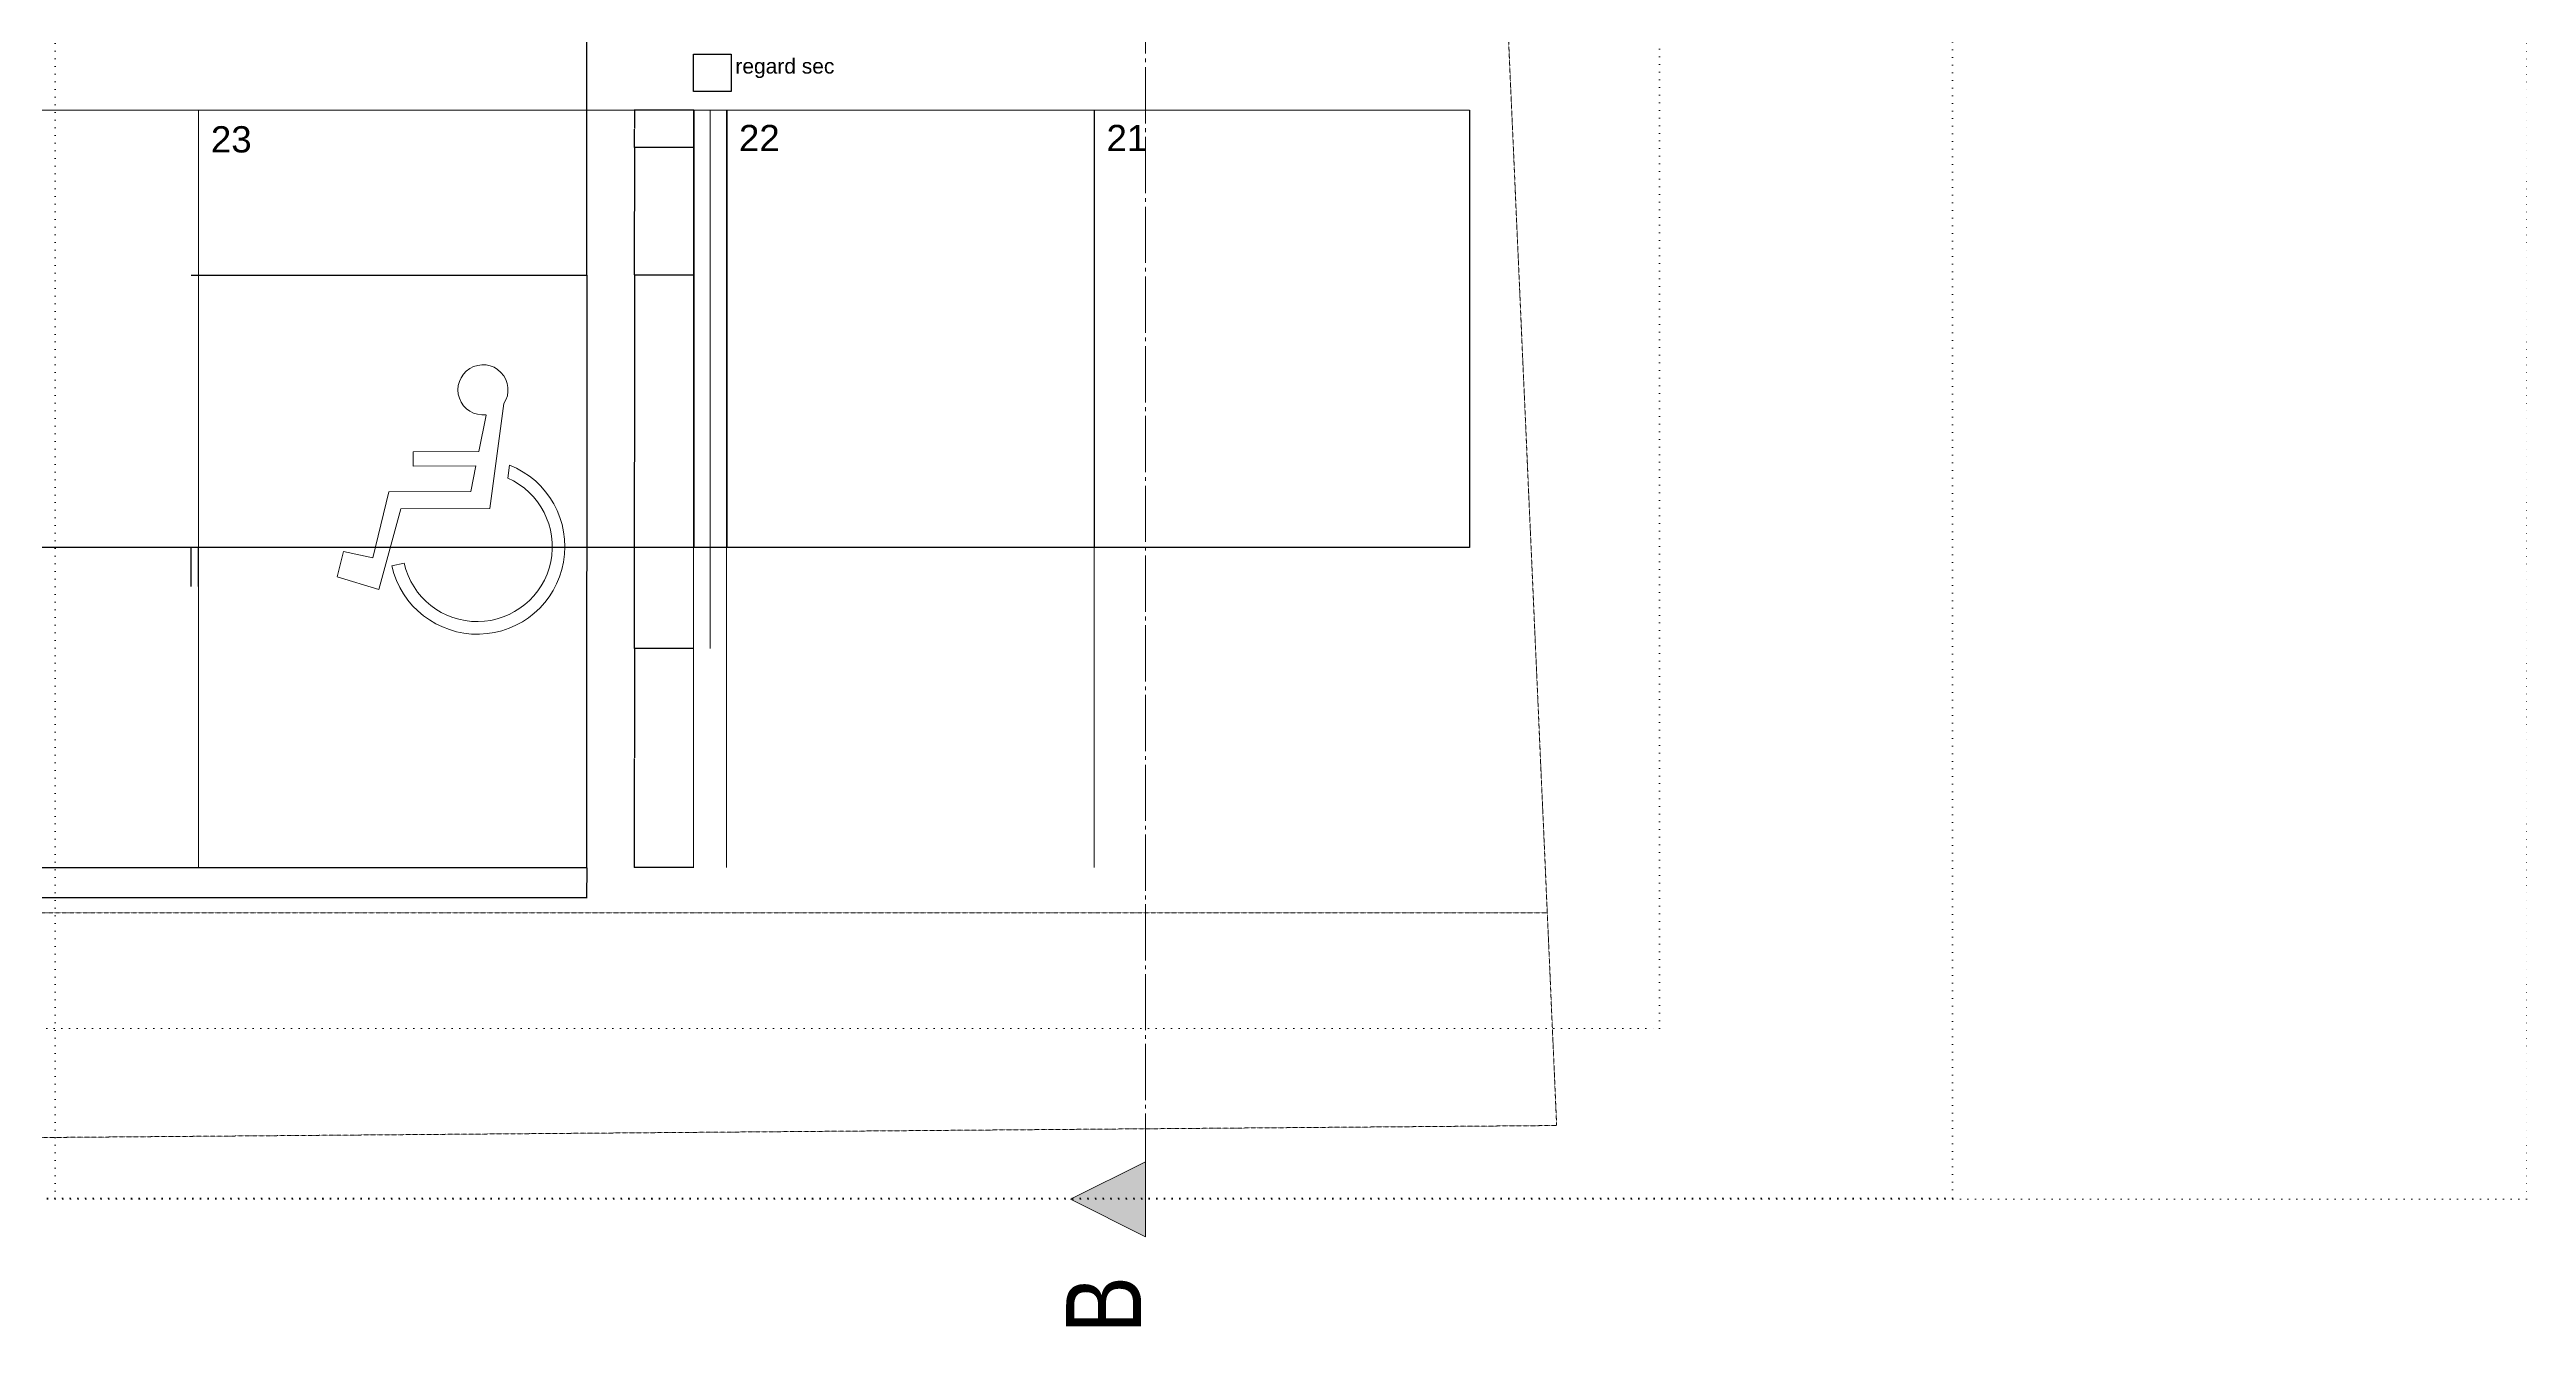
# Model space of a CAD drawing. Header units: centimetres. Extents: x 26018 to 82487, y -36363 to -12761.
# Drawn here: x 52860 to 54511, y -15553 to -14702 of the extents above; entities that cross this region are included whole.
import ezdxf

# ---------------------------------------------------------------- set-up
doc = ezdxf.new("R2010")
doc.units = ezdxf.units.CM
doc.header["$LTSCALE"] = 0.5
for name, pattern in [('Mixte 15', [0.93, 0.75, -0.065, 0.05, -0.065]), ('Mixte 8_2 tirets', [0.695, 0.4, -0.065, 0.05, -0.065, 0.05, -0.065]), ('Points 2', [0.1, 0, -0.1])]:
    doc.linetypes.add(name, pattern=pattern)
doc.layers.get('0').update_dxf_attribs({"linetype": 'CONTINUOUS'})
doc.layers.get('DEFPOINTS').update_dxf_attribs({"linetype": 'CONTINUOUS'})
for name, color, linetype in [('1  Hachures', 7, 'CONTINUOUS'), ('6 COMPL 2D', 7, 'CONTINUOUS'), ('6 Compl 2D 2 Détails', 7, 'CONTINUOUS'), ('6 Traits de Coupes', 7, 'CONTINUOUS'), ('7 ABORDS', 7, 'CONTINUOUS'), ('8  TEXTES', 7, 'CONTINUOUS'), ('9  COTATIONS', 7, 'CONTINUOUS')]:
    doc.layers.add(name, color=color, linetype=linetype)
doc.styles.get("Standard").update_dxf_attribs({"font": 'arial.ttf'})
doc.styles.add('STYLE_GENERE_2', font='')
doc.styles.add('STYLE_GENERE_3', font='')
doc.styles.get('STYLE_GENERE_2').set_extended_font_data('Univers LT 57 Condensed')
doc.styles.get('STYLE_GENERE_3').set_extended_font_data('Arial Occidental')
doc.dimstyles.new('STYLE_GENERE__1', dxfattribs={"dimtxt": 0.1, "dimasz": 0.095, "dimexe": 0.18, "dimexo": 0, "dimgap": 0.09, "dimtad": 1, "dimtih": 1, "dimtoh": 1, "dimdec": 0, "dimlfac": 100, "dimzin": 0, "dimdsep": 46, "dimtxsty": 'STYLE_GENERE_2', "dimblk": 'ARROWHEAD_7', "dimblk1": 'ARROWHEAD_7', "dimblk2": 'ARROWHEAD_7', "dimcen": 0.09, "dimclrd": 7, "dimclre": 7, "dimclrt": 256, "dimadec": 1, "dimazin": 0, "dimtfac": 1, "dimtdec": 4, "dimtmove": 0, "dimatfit": 3, "dimfxl": 1, "dimtolj": 1, "dimtzin": 0, "dimarcsym": 0})
doc.dimstyles.new('STYLE_GENERE__2', dxfattribs={"dimtxt": 0.1, "dimasz": 0.095, "dimexe": 0.18, "dimexo": 0, "dimgap": 0.09, "dimtad": 1, "dimtih": 1, "dimtoh": 1, "dimdec": 0, "dimlfac": 100, "dimzin": 0, "dimdsep": 46, "dimtxsty": 'STYLE_GENERE_3', "dimblk": 'ARROWHEAD_7', "dimblk1": 'ARROWHEAD_7', "dimblk2": 'ARROWHEAD_7', "dimcen": 0.09, "dimclrd": 7, "dimclre": 7, "dimclrt": 256, "dimadec": 1, "dimazin": 0, "dimtfac": 1, "dimtdec": 4, "dimtmove": 0, "dimatfit": 3, "dimfxl": 1, "dimtolj": 1, "dimtzin": 0, "dimarcsym": 0})

# ---------------------------------------------------------------- blocks, each defined once
blk = doc.blocks.new('Symb Handicapé 12')
at = {"layer": '6 Compl 2D 2 Détails', "color": 251, "linetype": 'Continuous', "lineweight": 0, "true_color": 0x646464}
for p, q in [((-0.258, 0.879), (-0.164, 0.18)), ((-0.091, 0.559), (-0.141, 0.801)), ((0.346, 0.557), (-0.091, 0.559)), ((0.346, 0.461), (0.346, 0.557)), ((-0.295, 0.468), (-0.284, 0.382)), ((-0.037, 0.292), (-0.072, 0.463)), ((-0.072, 0.463), (0.346, 0.461)), ((-0.164, 0.18), (0.429, 0.177)), ((0.508, 0.29), (-0.037, 0.292)), ((0.429, 0.177), (0.576, -0.36)), ((0.615, -0.149), (0.508, 0.29)), ((0.81, -0.107), (0.615, -0.149)), ((0.852, -0.276), (0.81, -0.107)), ((0.489, -0.204), (0.407, -0.186)), ((0.576, -0.36), (0.852, -0.276))]:
    blk.add_line(p, q, dxfattribs=at)
for centre, major_axis, start_param, end_param in [((-0.119, 0.97), (0.167, 0), 4.583801, 10.008202), ((-0.081, -0.075), (0.584, 0), 1.947533, 6.059917), ((-0.081, -0.075), (0.5, 0), 1.989195, 6.059917)]:
    blk.add_ellipse(centre, major_axis=major_axis, ratio=0.999933, start_param=start_param, end_param=end_param, dxfattribs=at)
blk = doc.blocks.new('ARROWHEAD_7')
at = {"color": 0, "linetype": 'Continuous', "lineweight": 0}
for p, q in [((0, 0), (-1, 0)), ((-0.25, 0), (0.25, 0)), ((0, -0.25), (0, 0.25))]:
    blk.add_line(p, q, dxfattribs=at)
blk.add_circle((0, 0), 0.25, dxfattribs=at)
blk = doc.blocks.new('*D168')
at = {"layer": '9  COTATIONS', "color": 7, "linetype": 'Continuous', "lineweight": -2, "transparency": 16777216}
for p, q in [((52686.8, -14939.1), (52686.8, -15034.2)), ((52686.9, -15034), (52954.7, -15034)), ((52954.8, -15060.1), (52954.8, -15033.8))]:
    blk.add_line(p, q, dxfattribs=at)
at = {"layer": 'DEFPOINTS', "color": 0, "linetype": 'Continuous', "transparency": 16777216}
for p in [(52686.8, -14939.1), (52954.8, -15034), (52954.8, -15060.1)]:
    blk.add_point(p, dxfattribs=at)
at = {"layer": '9  COTATIONS', "color": 7, "linetype": 'Continuous', "lineweight": -2, "transparency": 16777216, "xscale": 0.095, "yscale": 0.095, "zscale": 0.095, "rotation": 180}
blk.add_blockref('ARROWHEAD_7', (52686.8, -15034), dxfattribs=at)
at = {"layer": '9  COTATIONS', "color": 7, "linetype": 'Continuous', "lineweight": -2, "transparency": 16777216, "xscale": 0.095, "yscale": 0.095, "zscale": 0.095}
blk.add_blockref('ARROWHEAD_7', (52954.8, -15034), dxfattribs=at)
at = {"layer": '9  COTATIONS', "color": 194, "linetype": 'Continuous', "true_color": 0x50009f, "transparency": 16777216, "insert": (52820.8, -15033.8), "char_height": 0.1, "attachment_point": 5, "style": 'STYLE_GENERE_2'}
blk.add_mtext('\\A1;26800', dxfattribs=at)
blk = doc.blocks.new('*D169')
at = {"layer": '9  COTATIONS', "color": 7, "linetype": 'Continuous', "lineweight": -2, "transparency": 16777216}
for p, q in [((52954.8, -15060.1), (52954.8, -15033.8)), ((52954.9, -15034), (52959.7, -15034)), ((52959.8, -15060.1), (52959.8, -15033.8))]:
    blk.add_line(p, q, dxfattribs=at)
at = {"layer": 'DEFPOINTS', "color": 0, "linetype": 'Continuous', "transparency": 16777216}
for p in [(52959.8, -15034), (52954.8, -15060.1), (52959.8, -15060.1)]:
    blk.add_point(p, dxfattribs=at)
at = {"layer": '9  COTATIONS', "color": 7, "linetype": 'Continuous', "lineweight": -2, "transparency": 16777216, "xscale": 0.095, "yscale": 0.095, "zscale": 0.095, "rotation": 180}
blk.add_blockref('ARROWHEAD_7', (52954.8, -15034), dxfattribs=at)
at = {"layer": '9  COTATIONS', "color": 7, "linetype": 'Continuous', "lineweight": -2, "transparency": 16777216, "xscale": 0.095, "yscale": 0.095, "zscale": 0.095}
blk.add_blockref('ARROWHEAD_7', (52959.8, -15034), dxfattribs=at)
at = {"layer": '9  COTATIONS', "color": 194, "linetype": 'Continuous', "true_color": 0x50009f, "transparency": 16777216, "insert": (52957.3, -15033.8), "char_height": 0.1, "attachment_point": 5, "style": 'STYLE_GENERE_2'}
blk.add_mtext('\\A1;500', dxfattribs=at)
blk = doc.blocks.new('*D170')
at = {"layer": '9  COTATIONS', "color": 7, "linetype": 'Continuous', "lineweight": -2, "transparency": 16777216}
for p, q in [((53289.8, -14742.6), (53289.8, -15034.2)), ((52959.8, -15060.1), (52959.8, -15033.8)), ((52959.9, -15034), (53289.7, -15034))]:
    blk.add_line(p, q, dxfattribs=at)
at = {"layer": 'DEFPOINTS', "color": 0, "linetype": 'Continuous', "transparency": 16777216}
for p in [(53289.8, -14742.6), (53289.8, -15034), (52959.8, -15060.1)]:
    blk.add_point(p, dxfattribs=at)
at = {"layer": '9  COTATIONS', "color": 7, "linetype": 'Continuous', "lineweight": -2, "transparency": 16777216, "xscale": 0.095, "yscale": 0.095, "zscale": 0.095, "rotation": 180}
blk.add_blockref('ARROWHEAD_7', (52959.8, -15034), dxfattribs=at)
at = {"layer": '9  COTATIONS', "color": 7, "linetype": 'Continuous', "lineweight": -2, "transparency": 16777216, "xscale": 0.095, "yscale": 0.095, "zscale": 0.095}
blk.add_blockref('ARROWHEAD_7', (53289.8, -15034), dxfattribs=at)
at = {"layer": '9  COTATIONS', "color": 194, "linetype": 'Continuous', "true_color": 0x50009f, "transparency": 16777216, "insert": (53124.8, -15033.8), "char_height": 0.1, "attachment_point": 5, "style": 'STYLE_GENERE_2'}
blk.add_mtext('\\A1;33000', dxfattribs=at)
blk = doc.blocks.new('*D171')
at = {"layer": '9  COTATIONS', "color": 7, "linetype": 'Continuous', "lineweight": -2, "transparency": 16777216}
for p, q in [((53289.8, -14742.6), (53289.8, -15034.2)), ((53311.8, -14742.6), (53311.8, -15034.2)), ((53289.9, -15034), (53311.7, -15034))]:
    blk.add_line(p, q, dxfattribs=at)
at = {"layer": 'DEFPOINTS', "color": 0, "linetype": 'Continuous', "transparency": 16777216}
for p in [(53289.8, -14742.6), (53311.8, -14742.6), (53311.8, -15034)]:
    blk.add_point(p, dxfattribs=at)
at = {"layer": '9  COTATIONS', "color": 7, "linetype": 'Continuous', "lineweight": -2, "transparency": 16777216, "xscale": 0.095, "yscale": 0.095, "zscale": 0.095, "rotation": 180}
blk.add_blockref('ARROWHEAD_7', (53289.8, -15034), dxfattribs=at)
at = {"layer": '9  COTATIONS', "color": 7, "linetype": 'Continuous', "lineweight": -2, "transparency": 16777216, "xscale": 0.095, "yscale": 0.095, "zscale": 0.095}
blk.add_blockref('ARROWHEAD_7', (53311.8, -15034), dxfattribs=at)
at = {"layer": '9  COTATIONS', "color": 194, "linetype": 'Continuous', "true_color": 0x50009f, "transparency": 16777216, "insert": (53300.8, -15033.8), "char_height": 0.1, "attachment_point": 5, "style": 'STYLE_GENERE_2'}
blk.add_mtext('\\A1;2200', dxfattribs=at)
blk = doc.blocks.new('*D172')
at = {"layer": '9  COTATIONS', "color": 7, "linetype": 'Continuous', "lineweight": -2, "transparency": 16777216}
for p, q in [((53311.8, -14742.6), (53311.8, -15034.2)), ((53556.8, -14742.6), (53556.8, -15034.2)), ((53311.9, -15034), (53556.7, -15034))]:
    blk.add_line(p, q, dxfattribs=at)
at = {"layer": 'DEFPOINTS', "color": 0, "linetype": 'Continuous', "transparency": 16777216}
for p in [(53311.8, -14742.6), (53556.8, -14742.6), (53556.8, -15034)]:
    blk.add_point(p, dxfattribs=at)
at = {"layer": '9  COTATIONS', "color": 7, "linetype": 'Continuous', "lineweight": -2, "transparency": 16777216, "xscale": 0.095, "yscale": 0.095, "zscale": 0.095, "rotation": 180}
blk.add_blockref('ARROWHEAD_7', (53311.8, -15034), dxfattribs=at)
at = {"layer": '9  COTATIONS', "color": 7, "linetype": 'Continuous', "lineweight": -2, "transparency": 16777216, "xscale": 0.095, "yscale": 0.095, "zscale": 0.095}
blk.add_blockref('ARROWHEAD_7', (53556.8, -15034), dxfattribs=at)
at = {"layer": '9  COTATIONS', "color": 194, "linetype": 'Continuous', "true_color": 0x50009f, "transparency": 16777216, "insert": (53434.3, -15033.8), "char_height": 0.1, "attachment_point": 5, "style": 'STYLE_GENERE_2'}
blk.add_mtext('\\A1;24500', dxfattribs=at)
blk = doc.blocks.new('*D173')
at = {"layer": '9  COTATIONS', "color": 7, "linetype": 'Continuous', "lineweight": -2, "transparency": 16777216}
for p, q in [((53556.8, -14742.6), (53556.8, -15034.2)), ((53807, -14742.6), (53807, -15034.2)), ((53556.9, -15034), (53806.9, -15034))]:
    blk.add_line(p, q, dxfattribs=at)
at = {"layer": 'DEFPOINTS', "color": 0, "linetype": 'Continuous', "transparency": 16777216}
for p in [(53556.8, -14742.6), (53807, -14742.6), (53807, -15034)]:
    blk.add_point(p, dxfattribs=at)
at = {"layer": '9  COTATIONS', "color": 7, "linetype": 'Continuous', "lineweight": -2, "transparency": 16777216, "xscale": 0.095, "yscale": 0.095, "zscale": 0.095, "rotation": 180}
blk.add_blockref('ARROWHEAD_7', (53556.8, -15034), dxfattribs=at)
at = {"layer": '9  COTATIONS', "color": 7, "linetype": 'Continuous', "lineweight": -2, "transparency": 16777216, "xscale": 0.095, "yscale": 0.095, "zscale": 0.095}
blk.add_blockref('ARROWHEAD_7', (53807, -15034), dxfattribs=at)
at = {"layer": '9  COTATIONS', "color": 194, "linetype": 'Continuous', "true_color": 0x50009f, "transparency": 16777216, "insert": (53681.9, -15033.8), "char_height": 0.1, "attachment_point": 5, "style": 'STYLE_GENERE_2'}
blk.add_mtext('\\A1;25025', dxfattribs=at)
blk = doc.blocks.new('*D174')
at = {"layer": '9  COTATIONS', "color": 7, "linetype": 'Continuous', "lineweight": -2, "transparency": 16777216}
for p, q in [((52581.6, -15247.6), (53218.7, -15247.6)), ((53218.5, -15247.7), (53218.5, -15257.5)), ((52581.6, -15267.6), (53218.7, -15267.6)), ((53218.5, -15267.5), (53218.5, -15257.8))]:
    blk.add_line(p, q, dxfattribs=at)
at = {"layer": 'DEFPOINTS', "color": 0, "linetype": 'Continuous', "transparency": 16777216}
for p in [(52581.6, -15247.6), (53218.5, -15247.6), (52581.6, -15267.6)]:
    blk.add_point(p, dxfattribs=at)
at = {"layer": '9  COTATIONS', "color": 7, "linetype": 'Continuous', "lineweight": -2, "transparency": 16777216, "xscale": 0.095, "yscale": 0.095, "zscale": 0.095}
for p, rotation in [((53218.5, -15247.6), 90), ((53218.5, -15267.6), 270)]:
    blk.add_blockref('ARROWHEAD_7', p, dxfattribs=dict(at, rotation=rotation))
at = {"layer": '9  COTATIONS', "color": 194, "linetype": 'Continuous', "true_color": 0x50009f, "transparency": 16777216, "insert": (53218.5, -15257.6), "char_height": 0.1, "attachment_point": 5, "style": 'STYLE_GENERE_3'}
blk.add_mtext('\\A1;2000', dxfattribs=at)
blk = doc.blocks.new('*D175')
at = {"layer": '9  COTATIONS', "color": 7, "linetype": 'Continuous', "lineweight": -2, "transparency": 16777216}
for p, q in [((52954.8, -14852.6), (53218.7, -14852.6)), ((53218.5, -14852.7), (53218.5, -15050)), ((53218.5, -15247.5), (53218.5, -15050.3)), ((52581.6, -15247.6), (53218.7, -15247.6))]:
    blk.add_line(p, q, dxfattribs=at)
at = {"layer": 'DEFPOINTS', "color": 0, "linetype": 'Continuous', "transparency": 16777216}
for p in [(52954.8, -14852.6), (53218.5, -14852.6), (52581.6, -15247.6)]:
    blk.add_point(p, dxfattribs=at)
at = {"layer": '9  COTATIONS', "color": 7, "linetype": 'Continuous', "lineweight": -2, "transparency": 16777216, "xscale": 0.095, "yscale": 0.095, "zscale": 0.095}
for p, rotation in [((53218.5, -14852.6), 90), ((53218.5, -15247.6), 270)]:
    blk.add_blockref('ARROWHEAD_7', p, dxfattribs=dict(at, rotation=rotation))
at = {"layer": '9  COTATIONS', "color": 194, "linetype": 'Continuous', "true_color": 0x50009f, "transparency": 16777216, "insert": (53218.5, -15050.1), "char_height": 0.1, "attachment_point": 5, "style": 'STYLE_GENERE_3'}
blk.add_mtext('\\A1;39500', dxfattribs=at)
blk = doc.blocks.new('*D176')
at = {"layer": '9  COTATIONS', "color": 7, "linetype": 'Continuous', "lineweight": -2, "transparency": 16777216}
for p, q in [((53245.8, -14242.6), (53218.3, -14242.6)), ((53218.5, -14242.7), (53218.5, -14547.5)), ((53218.5, -14852.5), (53218.5, -14547.8)), ((52954.8, -14852.6), (53218.7, -14852.6))]:
    blk.add_line(p, q, dxfattribs=at)
at = {"layer": 'DEFPOINTS', "color": 0, "linetype": 'Continuous', "transparency": 16777216}
for p in [(53218.5, -14242.6), (53245.8, -14242.6), (52954.8, -14852.6)]:
    blk.add_point(p, dxfattribs=at)
at = {"layer": '9  COTATIONS', "color": 7, "linetype": 'Continuous', "lineweight": -2, "transparency": 16777216, "xscale": 0.095, "yscale": 0.095, "zscale": 0.095}
for p, rotation in [((53218.5, -14242.6), 90), ((53218.5, -14852.6), 270)]:
    blk.add_blockref('ARROWHEAD_7', p, dxfattribs=dict(at, rotation=rotation))
at = {"layer": '9  COTATIONS', "color": 194, "linetype": 'Continuous', "true_color": 0x50009f, "transparency": 16777216, "insert": (53218.5, -14547.6), "char_height": 0.1, "attachment_point": 5, "style": 'STYLE_GENERE_3'}
blk.add_mtext('\\A1;61000', dxfattribs=at)
blk = doc.blocks.new('*D182')
at = {"layer": '9  COTATIONS', "color": 7, "linetype": 'Continuous', "lineweight": -2, "transparency": 16777216}
for p, q in [((53289.8, -15101.6), (53250.1, -15101.6)), ((53250.3, -15101.7), (53250.3, -15174.5)), ((53250.3, -15247.5), (53250.3, -15174.8)), ((53289.8, -15247.6), (53250.1, -15247.6))]:
    blk.add_line(p, q, dxfattribs=at)
at = {"layer": 'DEFPOINTS', "color": 0, "linetype": 'Continuous', "transparency": 16777216}
for p in [(53250.3, -15101.6), (53289.8, -15101.6), (53289.8, -15247.6)]:
    blk.add_point(p, dxfattribs=at)
at = {"layer": '9  COTATIONS', "color": 7, "linetype": 'Continuous', "lineweight": -2, "transparency": 16777216, "xscale": 0.095, "yscale": 0.095, "zscale": 0.095}
for p, rotation in [((53250.3, -15101.6), 90), ((53250.3, -15247.6), 270)]:
    blk.add_blockref('ARROWHEAD_7', p, dxfattribs=dict(at, rotation=rotation))
at = {"layer": '9  COTATIONS', "color": 194, "linetype": 'Continuous', "true_color": 0x50009f, "transparency": 16777216, "insert": (53250.3, -15174.6), "char_height": 0.1, "attachment_point": 5, "style": 'STYLE_GENERE_3'}
blk.add_mtext('\\A1;14600', dxfattribs=at)
blk = doc.blocks.new('*D183')
at = {"layer": '9  COTATIONS', "color": 7, "linetype": 'Continuous', "lineweight": -2, "transparency": 16777216}
for p, q in [((53289.8, -14852.6), (53250.1, -14852.6)), ((53250.3, -14852.7), (53250.3, -14977)), ((53250.3, -15101.5), (53250.3, -14977.3)), ((53289.8, -15101.6), (53250.1, -15101.6))]:
    blk.add_line(p, q, dxfattribs=at)
at = {"layer": 'DEFPOINTS', "color": 0, "linetype": 'Continuous', "transparency": 16777216}
for p in [(53250.3, -14852.6), (53289.8, -14852.6), (53289.8, -15101.6)]:
    blk.add_point(p, dxfattribs=at)
at = {"layer": '9  COTATIONS', "color": 7, "linetype": 'Continuous', "lineweight": -2, "transparency": 16777216, "xscale": 0.095, "yscale": 0.095, "zscale": 0.095}
for p, rotation in [((53250.3, -14852.6), 90), ((53250.3, -15101.6), 270)]:
    blk.add_blockref('ARROWHEAD_7', p, dxfattribs=dict(at, rotation=rotation))
at = {"layer": '9  COTATIONS', "color": 194, "linetype": 'Continuous', "true_color": 0x50009f, "transparency": 16777216, "insert": (53250.3, -14977.1), "char_height": 0.1, "attachment_point": 5, "style": 'STYLE_GENERE_3'}
blk.add_mtext('\\A1;24900', dxfattribs=at)
blk = doc.blocks.new('*D184')
at = {"layer": '9  COTATIONS', "color": 7, "linetype": 'Continuous', "lineweight": -2, "transparency": 16777216}
for p, q in [((53289.8, -14767.6), (53250.1, -14767.6)), ((53250.3, -14767.7), (53250.3, -14810)), ((53250.3, -14852.5), (53250.3, -14810.3)), ((53289.8, -14852.6), (53250.1, -14852.6))]:
    blk.add_line(p, q, dxfattribs=at)
at = {"layer": 'DEFPOINTS', "color": 0, "linetype": 'Continuous', "transparency": 16777216}
for p in [(53250.3, -14767.6), (53289.8, -14767.6), (53289.8, -14852.6)]:
    blk.add_point(p, dxfattribs=at)
at = {"layer": '9  COTATIONS', "color": 7, "linetype": 'Continuous', "lineweight": -2, "transparency": 16777216, "xscale": 0.095, "yscale": 0.095, "zscale": 0.095}
for p, rotation in [((53250.3, -14767.6), 90), ((53250.3, -14852.6), 270)]:
    blk.add_blockref('ARROWHEAD_7', p, dxfattribs=dict(at, rotation=rotation))
at = {"layer": '9  COTATIONS', "color": 194, "linetype": 'Continuous', "true_color": 0x50009f, "transparency": 16777216, "insert": (53250.3, -14810.1), "char_height": 0.1, "attachment_point": 5, "style": 'STYLE_GENERE_3'}
blk.add_mtext('\\A1;8500', dxfattribs=at)
blk = doc.blocks.new('*D185')
at = {"layer": '9  COTATIONS', "color": 7, "linetype": 'Continuous', "lineweight": -2, "transparency": 16777216}
for p, q in [((53289.8, -14742.6), (53250.1, -14742.6)), ((53250.3, -14742.7), (53250.3, -14755)), ((53250.3, -14767.5), (53250.3, -14755.3)), ((53289.8, -14767.6), (53250.1, -14767.6))]:
    blk.add_line(p, q, dxfattribs=at)
at = {"layer": 'DEFPOINTS', "color": 0, "linetype": 'Continuous', "transparency": 16777216}
for p in [(53250.3, -14742.6), (53289.8, -14742.6), (53289.8, -14767.6)]:
    blk.add_point(p, dxfattribs=at)
at = {"layer": '9  COTATIONS', "color": 7, "linetype": 'Continuous', "lineweight": -2, "transparency": 16777216, "xscale": 0.095, "yscale": 0.095, "zscale": 0.095}
for p, rotation in [((53250.3, -14742.6), 90), ((53250.3, -14767.6), 270)]:
    blk.add_blockref('ARROWHEAD_7', p, dxfattribs=dict(at, rotation=rotation))
at = {"layer": '9  COTATIONS', "color": 194, "linetype": 'Continuous', "true_color": 0x50009f, "transparency": 16777216, "insert": (53250.3, -14755.1), "char_height": 0.1, "attachment_point": 5, "style": 'STYLE_GENERE_3'}
blk.add_mtext('\\A1;2500', dxfattribs=at)
blk = doc.blocks.new('Plan de coupe_3_2', base_point=(8.147, 25.664))
at = {"layer": '6 Traits de Coupes', "color": 142, "linetype": 'Points 2', "lineweight": 0, "true_color": 0x009de0}
for p, q in [((28.841, 25.664), (28.841, -0.197)), ((28.841, -0.197), (9.279, -0.197))]:
    blk.add_line(p, q, dxfattribs=at)
blk = doc.blocks.new('Plan de coupe_4_2', base_point=(23.461, 25.654))
at = {"layer": '1  Hachures', "linetype": 'Continuous', "lineweight": 0, "true_color": 0x828282}
blk.add_hatch(color=8, dxfattribs=at).paths.add_polyline_path([(23.461, -0.456), (23.461, 0.044), (22.961, -0.206)], flags=0)
at = {"layer": '6 Traits de Coupes', "color": 142, "linetype": 'Points 2', "lineweight": 0, "true_color": 0x009de0}
for p, q in [((16.194, 25.654), (16.194, -0.206)), ((16.194, -0.206), (22.461, -0.206))]:
    blk.add_line(p, q, dxfattribs=at)
at = {"layer": '6 Traits de Coupes', "color": 142, "linetype": 'Mixte 15', "lineweight": 0, "true_color": 0x009de0}
blk.add_line((23.461, 12.456), (23.461, 0.044), dxfattribs=at)
at = {"layer": '6 Traits de Coupes', "color": 8, "linetype": 'Continuous', "lineweight": 0, "true_color": 0x828282}
for p, q in [((23.461, 0.044), (22.961, -0.206)), ((23.461, -0.456), (23.461, 0.044)), ((22.961, -0.206), (23.461, -0.456))]:
    blk.add_line(p, q, dxfattribs=at)
at = {"layer": '6 Traits de Coupes', "color": 8, "linetype": 'Continuous', "lineweight": 0, "true_color": 0x828282, "insert": (23.433, -1.1), "char_height": 0.5, "attachment_point": 7, "rotation": 90, "style": 'STYLE_GENERE_2'}
blk.add_mtext('{B}', dxfattribs=at)
blk = doc.blocks.new('Plan de coupe_5_2', base_point=(2.751, 25.654))
at = {"layer": '6 Traits de Coupes', "color": 142, "linetype": 'Points 2', "lineweight": 0, "true_color": 0x009de0}
for p, q in [((32.667, 25.654), (32.667, -0.206)), ((32.667, -0.206), (3.751, -0.206))]:
    blk.add_line(p, q, dxfattribs=at)
blk = doc.blocks.new('Plan de coupe_1_2', base_point=(-0.386, 19.355))
at = {"layer": '6 Traits de Coupes', "color": 142, "linetype": 'Points 2', "lineweight": 0, "true_color": 0x009de0}
for p, q in [((26.889, 0.933), (26.889, 18.355)), ((-0.386, 0.933), (26.889, 0.933))]:
    blk.add_line(p, q, dxfattribs=at)

msp = doc.modelspace()

# ---------------------------------------------------------------- linework, layer by layer
at = {"layer": '6 COMPL 2D', "linetype": 'Continuous'}
for p, q in [((53289.757, -14705.294), (53314.757, -14705.294)), ((53289.757, -14730.294), (53289.757, -14705.294)), ((53314.757, -14705.294), (53314.757, -14730.294)), ((53314.757, -14730.294), (53289.757, -14730.294))]:
    msp.add_line(p, q, dxfattribs=at)
at = {"layer": '6 COMPL 2D', "color": 18, "linetype": 'Continuous', "lineweight": 0}
for p, q in [((53289.757, -15247.628), (53289.757, -14742.643)), ((53311.757, -14742.643), (53311.757, -15247.628))]:
    msp.add_line(p, q, dxfattribs=at)
at = {"layer": '6 Compl 2D 2 Détails', "color": 18, "linetype": 'Continuous', "lineweight": 0}
for p, q in [((53807.006, -14742.643), (52686.757, -14742.643)), ((52959.757, -15247.628), (52959.757, -14742.643)), ((53300.757, -15101.636), (53300.757, -14742.643)), ((53556.757, -14742.643), (53556.757, -15247.628))]:
    msp.add_line(p, q, dxfattribs=at)
at = {"layer": '7 ABORDS', "color": 30, "linetype": 'Mixte 8_2 tirets', "lineweight": 0, "true_color": 0xf5970a, "flags": 128}
msp.add_lwpolyline([(53760.74, -13067.514), (53858.78, -15277.639), (53865.017, -15419.517), (51284.334, -15439.966), (51305.543, -14526.328), (51311.736, -14197.298), (51322.733, -14197.564), (51350.505, -13003.525)], close=True, dxfattribs=at)
msp.add_lwpolyline([(53858.78, -15277.639), (50787.592, -15277.639)], dxfattribs=at)

# ---------------------------------------------------------------- block references
at = {"layer": '6 Compl 2D 2 Détails', "color": 18, "linetype": 'Continuous', "lineweight": 0, "xscale": -100, "yscale": 100, "zscale": 100}
msp.add_blockref('Symb Handicapé 12', (53137.457, -15026.109), dxfattribs=at)
at = {"layer": '6 Traits de Coupes', "color": 142, "lineweight": 0, "true_color": 0x009de0, "xscale": 100, "yscale": 100, "zscale": 100}
for name, p in [('Plan de coupe_5_2', (51519.906, -12882.714)), ('Plan de coupe_3_2', (52059.462, -12881.75)), ('Plan de coupe_4_2', (53590.866, -12882.714)), ('Plan de coupe_1_2', (51206.117, -13512.632))]:
    msp.add_blockref(name, p, dxfattribs=at)

# ---------------------------------------------------------------- texts
at = {"layer": '8  TEXTES', "linetype": 'Continuous', "attachment_point": 7}
for s, insert, char_height in [('{regard sec}', (53317.582, -14721.306), 10), ('{23}', (52967.959, -14771.127), 17.5), ('{22}', (53319.959, -14770), 17.5), ('{21}', (53564.959, -14770), 17.5)]:
    msp.add_mtext(s, dxfattribs=dict(at, insert=insert, char_height=char_height))

# ---------------------------------------------------------------- dimensions: what is measured, and where the dimension line sits
at = {"layer": '9  COTATIONS', "linetype": 'Continuous'}
for base, p1, p2, picture, middle in [((53218.483, -14242.639), (52954.757, -14852.639), (53245.758, -14242.639), '*D176', (53218.483, -14547.639)), ((53250.317, -14742.643), (53289.757, -14767.643), (53289.757, -14742.643), '*D185', (53250.317, -14755.143)), ((53250.317, -14767.643), (53289.757, -14852.639), (53289.757, -14767.643), '*D184', (53250.317, -14810.141)), ((53218.483, -14852.639), (52581.601, -15247.642), (52954.757, -14852.639), '*D175', (53218.483, -15050.141)), ((53250.317, -14852.639), (53289.757, -15101.636), (53289.757, -14852.639), '*D183', (53250.317, -14977.138)), ((53250.317, -15101.636), (53289.757, -15247.639), (53289.757, -15101.636), '*D182', (53250.317, -15174.638)), ((53218.483, -15247.642), (52581.601, -15267.642), (52581.601, -15247.642), '*D174', (53218.483, -15257.642))]:
    dim = msp.add_linear_dim(base=base, p1=p1, p2=p2, angle=90, dimstyle='STYLE_GENERE__2', dxfattribs=at)
    dim.commit()
    dim.dimension.update_dxf_attribs({"geometry": picture, "text_midpoint": middle})
for base, p1, p2, picture, middle in [((53289.757, -15033.989), (52959.757, -15060.14), (53289.757, -14742.643), '*D170', (53124.757, -15033.849)), ((53311.757, -15033.989), (53289.757, -14742.643), (53311.757, -14742.643), '*D171', (53300.757, -15033.849)), ((53556.757, -15033.989), (53311.757, -14742.643), (53556.757, -14742.643), '*D172', (53434.257, -15033.849)), ((53807.006, -15033.989), (53556.757, -14742.643), (53807.006, -14742.643), '*D173', (53681.882, -15033.849)), ((52954.757, -15033.989), (52686.757, -14939.139), (52954.757, -15060.14), '*D168', (52820.757, -15033.849)), ((52959.757, -15033.989), (52954.757, -15060.14), (52959.757, -15060.14), '*D169', (52957.257, -15033.849))]:
    dim = msp.add_linear_dim(base=base, p1=p1, p2=p2, dimstyle='STYLE_GENERE__1', dxfattribs=at)
    dim.commit()
    dim.dimension.update_dxf_attribs({"geometry": picture, "text_midpoint": middle})

doc.saveas('drawing.dxf')
